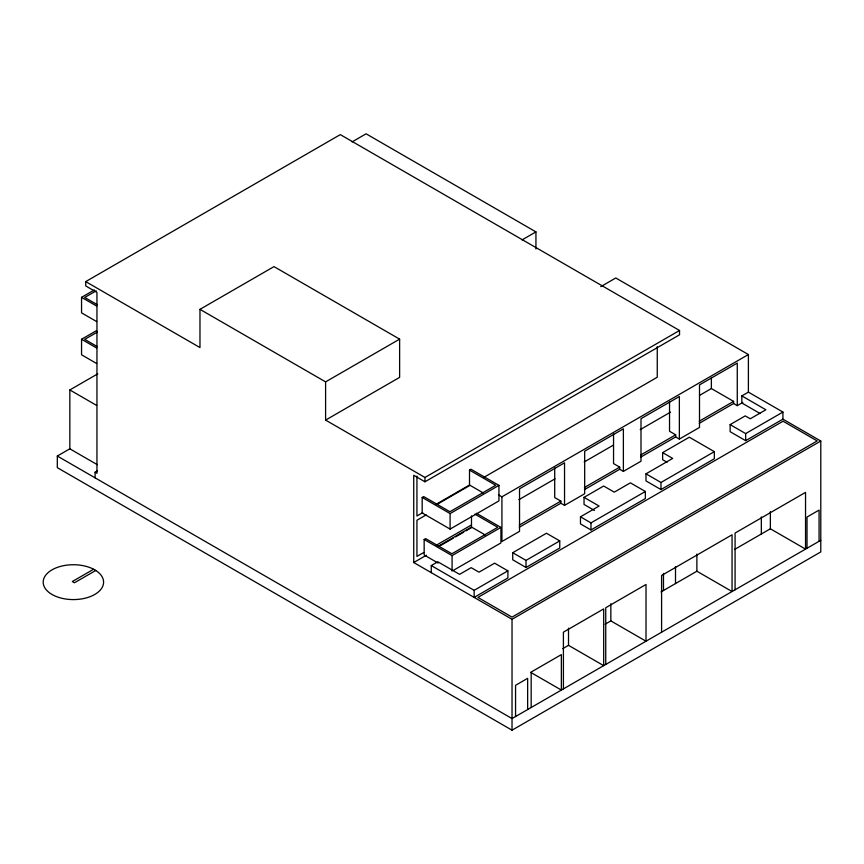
<?xml version="1.0" encoding="UTF-8"?>
<svg xmlns="http://www.w3.org/2000/svg" width="864" height="864" viewBox="0 0 864 864"><rect width="100%" height="100%" fill="white"/><g stroke="black" fill="none" stroke-linecap="round" stroke-linejoin="round"><path stroke-width="1.3" d="M95.105 477.857L95.105 472.241L96.952 473.31L96.952 292.41L85.72 285.93L85.72 281.61L340.297 134.622L679.536 330.48L679.536 334.8L424.958 481.788L413.726 475.297L413.726 562.529L512.028 619.283L820.789 441.018L820.789 551.923L512.028 730.188L57.316 467.662L57.316 456.041L69.833 448.816L97.319 464.681M96.671 321.592L81.551 312.865L81.551 297.346L94.338 289.958M352.08 141.901L366.088 133.812L535.939 231.887L535.939 248.962M96.196 290.833L84.737 297.443L97.286 304.69M96.671 363.517L81.551 354.791L81.551 339.271L96.671 330.545M97.34 332.089L84.737 339.368L97.286 346.615M199.973 309.344L273.996 266.609L399.622 339.142L399.622 377.374L325.598 420.098L325.598 381.877L199.973 309.344L199.973 347.566L85.72 281.61M69.844 448.805L69.844 389.945L97.74 373.842M95.105 472.241L97.384 470.934M522.083 239.89L535.939 231.887M325.598 381.877L399.622 339.142M93.582 569.257L72.317 581.537L74.444 582.768L95.72 570.488M600.772 286.654L615.784 277.981L748.397 354.542L748.397 392.126L782.924 412.063L782.924 419.148L820.789 441.018M325.598 420.098L424.958 477.468L679.536 330.48M469.508 470.124L471.02 469.249L498.938 485.374L498.938 500.893L450.101 529.092L422.183 512.968L422.183 497.448L423.695 496.584L449.928 511.726L495.752 485.276L469.508 470.124L469.508 485.017L436.288 504.198M422.723 512.654L416.934 516.002L416.934 476.107M437.303 504.241L451.699 495.925M452.412 495.515L469.854 485.438M484.164 477.187L657.256 377.244L657.256 346.669M426.2 514.901L416.934 520.247L416.934 556.416L423.695 552.517M422.183 497.448L450.101 513.572L498.938 485.374M438.113 563.058L424.159 555.001L424.159 539.482L425.66 538.618L451.904 553.759L497.729 527.31L474.908 514.134M498.55 494.878L501.93 496.832L748.397 354.542M436.288 545.238L471.02 525.193M438.264 546.232L471.485 527.051L485.179 534.956M518.864 499.694L555.034 478.818M584.194 461.981L613.364 445.133M640.202 429.646L670.54 412.128M699.71 395.291L711.374 388.552L733.59 401.382L733.59 403.51L699.257 423.328M440.435 545.605L453.233 538.218M455.555 536.879L463.698 532.17M466.02 530.831L471.83 527.472M413.726 562.529L426.416 555.196M431.266 565.564L437.81 561.784L459.594 574.355L471.172 567.67L478.991 572.184L494.597 563.177L507.892 570.845L507.892 577.94L474.152 597.413L474.152 590.328L431.266 565.564L431.266 572.659M424.159 539.482L452.077 555.606L500.915 527.407L500.915 542.927L453.233 570.445M760.147 413.564L741.841 402.991L741.841 395.906L748.397 392.126M519.307 525.096L560.855 501.109L560.855 503.237L519.307 527.224M584.41 487.501L619.693 467.143L619.693 469.271L584.41 489.629M640.807 454.95L675.68 434.819L675.68 436.946L640.807 457.078M699.257 421.2L733.59 401.382M560.855 503.237L564.538 505.364L584.68 493.733L584.68 451.181L623.376 428.846L623.376 471.398L619.693 469.271M623.376 471.398L641.002 461.214L641.002 418.673L679.363 396.522L679.363 439.074L675.68 436.946M679.363 439.074L699.505 427.442L699.505 384.89L737.273 363.085L737.273 405.637L733.59 403.51M737.273 405.637L742.835 402.43M584.032 497.362L603.666 486.022L614.272 492.145L630.385 482.836L645.354 491.486L645.354 498.571L590.976 529.967L580.468 523.908L580.468 516.812L599.098 506.056L584.032 497.362L584.032 504.446L594.464 510.473M662.634 452.617L689.321 437.206L714.344 451.656L714.344 458.752L660.971 489.564L645.991 480.924L645.991 473.828L672.678 458.417L662.634 452.617L662.634 459.713L667.094 462.294M782.924 419.148L745.664 440.662L730.134 431.698L730.134 424.613L745.243 415.886L750.265 418.792L765.871 409.774L741.841 395.906M512.719 552.712L546.458 533.228L559.753 540.907L559.753 547.992L526.014 567.475L512.719 559.796L512.719 552.712L526.014 560.38L559.753 540.907M474.152 590.328L507.892 570.845M580.468 516.812L590.976 522.882L645.354 491.486M645.991 473.828L660.971 482.468L714.344 451.656M730.134 424.613L745.664 433.577L782.924 412.063M562.756 648.659L568.512 645.332L603.688 665.636L603.688 608.915L563.404 632.167L563.404 688.9M605.081 624.218L610.837 620.892L646.013 641.207L646.013 584.474L605.74 607.727L605.74 664.459M661.025 591.916L696.881 571.223L732.056 591.527L732.056 534.794L661.597 575.478L661.597 632.21M734.497 549.504L770.364 528.79L805.54 549.104L805.54 492.372L735.08 533.056L735.08 589.788M820.789 540.302L512.028 718.567L57.316 456.041M675.68 434.819L669.535 431.266L669.535 401.63M619.693 467.143L613.548 463.59L613.548 433.955M560.855 501.109L554.71 497.556L554.71 467.921M469.508 485.017L483.203 492.923M476.485 513.302L500.915 527.407M81.551 297.346L96.671 306.072M81.551 339.271L96.671 347.998M69.844 389.945L96.649 405.432M530.723 672.386L561.362 690.077L561.362 654.62L531.176 672.052L531.176 707.508M819.072 541.285L819.072 510.084L807.019 517.05L807.019 548.251M770.364 511.639L770.364 528.79M761.335 516.931L761.335 534.006M745.664 433.577L745.664 440.662M711.374 377.773L711.374 388.552M696.881 554.072L696.881 571.223M675.508 566.482L675.508 583.556M663.476 573.437L663.476 590.501M660.971 482.468L660.971 489.564M610.837 603.742L610.837 620.892M590.976 522.882L590.976 529.967M568.512 628.182L568.512 645.332M564.538 505.364L564.538 462.812L519.534 488.797L519.534 531.349L501.93 541.512L501.93 496.832M527.645 709.549L527.645 678.337L515.56 685.314L515.56 716.526M526.014 560.38L526.014 567.475M512.028 619.283L512.028 730.188M471.485 515.884L471.485 527.051M452.077 555.606L452.077 571.126M450.101 513.572L450.101 529.092M424.958 477.468L424.958 481.788M783.076 421.222L477.9 597.413L512.028 617.123L817.204 440.932L783.076 421.222M94.727 569.84L91.757 568.328A30.186 17.42 0 0 0 43.913 578.383A30.186 17.42 0 0 0 79.909 599.173A30.186 17.42 0 0 0 97.33 571.547L94.727 569.84"/></g></svg>
